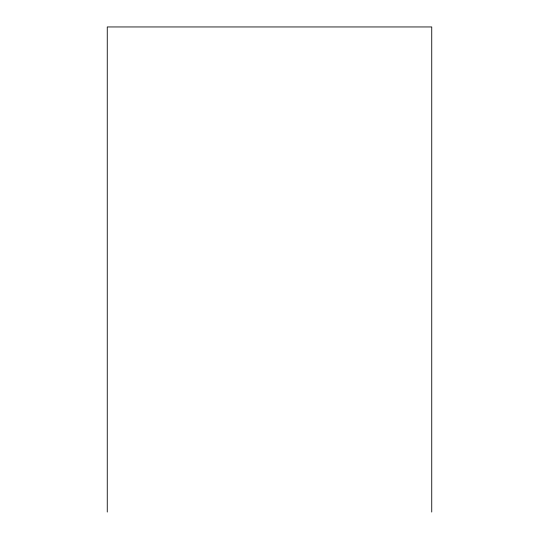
<?xml version="1.0" encoding="UTF-8"?>
<svg xmlns="http://www.w3.org/2000/svg" width="539" height="539" viewBox="0 0 539 539"><rect width="100%" height="100%" fill="white"/><g stroke="black" fill="none" stroke-linecap="round" stroke-linejoin="round"><path stroke-width="0.81" d="M431.739 512.05L431.739 26.95L107.261 26.95L107.261 512.05"/></g></svg>
